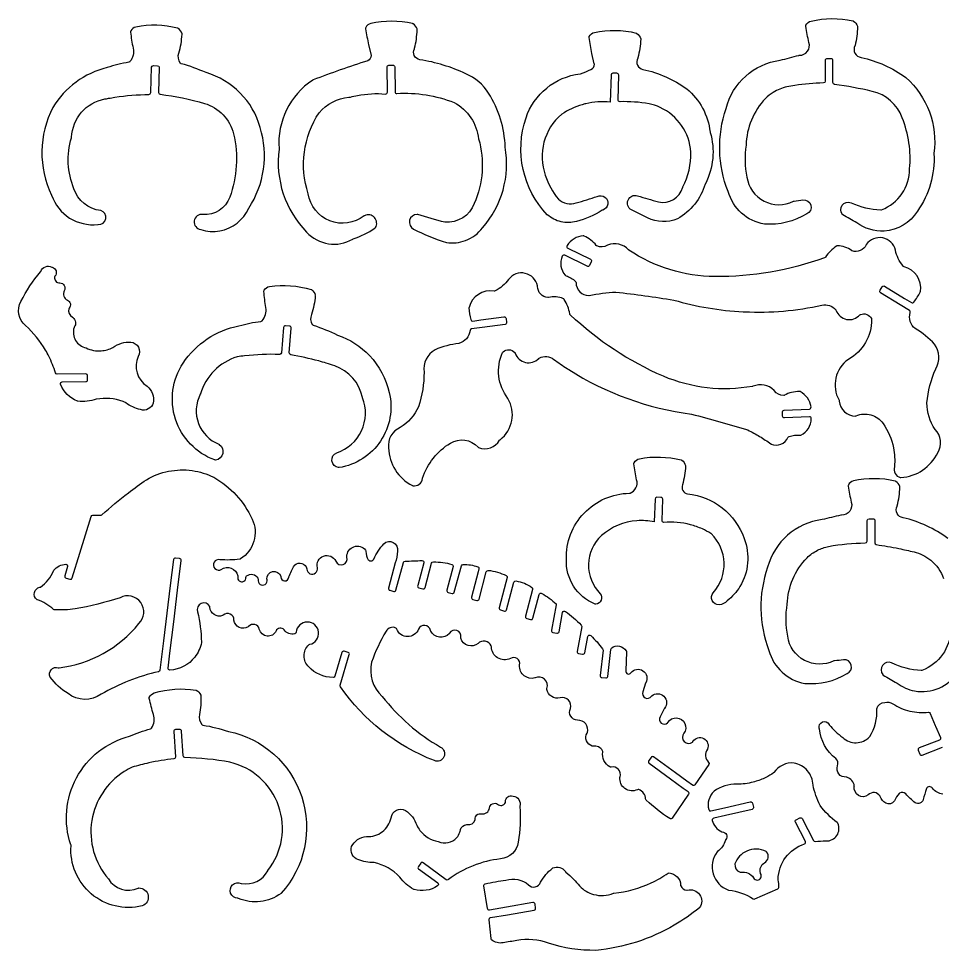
# Model space of a CAD drawing. Header units: millimetres. Extents: x 934 to 1585, y 0 to 352.
# Drawn here: x 934.1 to 1282.8, y 0 to 351.6 of the extents above; entities that cross this region are included whole.
import ezdxf

# ---------------------------------------------------------------- set-up
doc = ezdxf.new("R2010")
doc.units = ezdxf.units.MM
doc.layers.add('BY_13', color=7, linetype='ByLayer')

msp = doc.modelspace()

# ---------------------------------------------------------------- linework, layer by layer
at = {"layer": 'BY_13'}
for points in [[(1227.07, 326.364, 0.0097668), (1224.09, 325.844, 0.0833916), (1218.91, 323.744, 0.0550692), (1215.97, 321.484, 0.185605), (1208.73, 303.844, 0.0925559), (1209.03, 291.764, 0.510793), (1226.55, 282.684, -0.0980836), (1226.81, 282.764, 0.029652), (1230.15, 283.204, -0.857169), (1231.57, 277.904, -0.153242), (1215.67, 274.044, -0.292957), (1201.93, 286.364, -0.178451), (1201.13, 317.684, -0.304783), (1221.51, 335.904, 0.00471988), (1228.63, 337.724, -0.0738802), (1228.83, 337.764, 0.522162), (1232.41, 342.624, -0.0120964), (1231.23, 348.684, -0.164279), (1231.29, 349.124, -0.210056), (1233.21, 350.684, -0.109531), (1248.97, 350.764, -0.0878188), (1249.19, 350.684, -0.169708), (1250.71, 348.724, -0.0836644), (1250.73, 348.504, -0.052501), (1249.83, 341.464, -0.0578062), (1249.77, 341.324, 0.526087), (1252.11, 336.964, -0.102506), (1269.01, 329.364, -0.248628), (1279.61, 300.764, 0.0513349), (1279.61, 300.624, -0.16933), (1273.35, 278.944, -0.245404), (1260.77, 271.444, -0.175218), (1250.47, 274.544, -0.00638335), (1245.23, 277.524, -0.0929402), (1245.05, 277.704, -0.776497), (1248.31, 282.124, 0.096665), (1259.55, 279.404, 0.104727), (1259.83, 279.464, 0.311856), (1270.43, 294.884, 0.119059), (1267.61, 314.184, 0.252828), (1256.33, 324.144, 0.0213066), (1242.07, 326.764, -0.372121), (1241.47, 327.444), (1241.47, 335.764, 0.414214), (1240.79, 336.444), (1239.25, 336.444, 0.414337), (1238.55, 335.764), (1238.55, 327.984, -0.388765), (1237.91, 327.304, 0.0351687)], [(970.467, 321.924, -0.0354287), (983.327, 322.984, 0.405872), (984.027, 323.664), (984.327, 333.224, -0.405643), (985.027, 333.864), (986.587, 333.824, -0.405643), (987.227, 333.124), (986.947, 323.704, 0.396643), (987.547, 323.024, -0.042007), (1004.29, 319.584, -0.266452), (1015.25, 308.104, -0.145929), (1013.81, 284.164, -0.337285), (1003.69, 277.704, 0.999524), (1002.89, 271.964, 0.123365), (1010.09, 271.504, 0.247072), (1020.95, 280.064, 0.226141), (1025.29, 310.484, 0.259492), (1004.85, 331.244, 0.0365638), (995.507, 334.564, -0.165568), (995.147, 334.824, -0.260088), (994.647, 338.604, 0.052932), (995.807, 345.664, 0.0890167), (995.787, 345.904, 0.1711), (994.327, 347.904, 0.0874894), (994.107, 348.004, 0.109455), (978.367, 348.404, 0.209082), (976.427, 346.924, 0.164009), (976.327, 346.484, 0.0120676), (977.307, 340.404, -0.245095), (976.127, 335.364, -0.163999), (975.747, 335.144, 0.0387409), (967.507, 333.104, 0.200728), (947.087, 318.084, 0.237801), (946.587, 284.964, 0.352618), (964.047, 273.904, -0.0498756), (964.187, 273.904, 0.904835), (965.107, 279.144, -0.292428), (954.987, 287.404, -0.171294), (954.067, 306.604, 0.0738802), (954.107, 306.804, -0.350093), (966.667, 321.264, 0.00988819), (967.347, 321.384, -0.00195774), (968.047, 321.524, -0.00672614)], [(1062.03, 322.604, -0.0687525), (1072.55, 323.144, 0.431033), (1073.29, 323.844), (1073.19, 333.304, -0.414214), (1073.87, 334.024), (1075.39, 334.024, -0.43153), (1076.11, 333.344), (1076.19, 324.024, 0.431633), (1076.93, 323.344, -0.107728), (1098.51, 319.944, -0.243572), (1107.75, 306.204, -0.174884), (1106.11, 281.784, -0.335106), (1094.99, 274.764, -0.0123049), (1084.77, 277.664, 0.0667361), (1084.59, 277.704, 0.800024), (1083.19, 272.164, 0.0425053), (1095.63, 267.104, 0.125648), (1102.79, 267.864, 0.140304), (1109.23, 272.624, 0.226672), (1117.77, 303.084, 0.135686), (1111.51, 323.424, 0.160738), (1102.89, 330.764, 0.0727619), (1085.55, 336.084, -0.511406), (1083.51, 340.244, 0.0631156), (1083.57, 340.404, 0.0524536), (1084.55, 347.424, 0.0950319), (1084.51, 347.684, 0.168645), (1083.03, 349.624, 0.0898397), (1082.81, 349.724, 0.109531), (1067.05, 349.764, 0.211995), (1065.13, 348.204, 0.169104), (1065.07, 347.764, 0.0120458), (1066.21, 341.724), (1067.17, 337.864, -0.059749), (1067.19, 337.704, -0.281711), (1065.93, 335.684, 0.0158533), (1045.25, 328.444, 0.060413), (1045.11, 328.364, 0.272969), (1032.43, 302.484, -0.0513349), (1032.43, 302.344, 0.230586), (1042.81, 271.024, 0.35158), (1060.27, 268.384, -0.0526988), (1060.39, 268.464, 0.0602135), (1068.59, 272.524, 0.109396), (1068.81, 272.724, 0.754214), (1064.63, 277.224, 0.0485863), (1064.51, 277.164, -0.574182), (1043.43, 285.504, -0.228058), (1047.51, 316.084, -0.191106), (1058.77, 321.944, 0.00860626), (1059.37, 321.984, -0.017748)], [(1148.15, 319.464, 0.0120988), (1146.83, 319.104, 0.0756443), (1139.11, 315.524, 0.312903), (1132.91, 292.464, 0.0990047), (1137.87, 283.524, 0.291301), (1144.53, 282.064, 0.00901081), (1152.53, 284.484, -1.08237), (1154.57, 279.344, 0.0665281), (1154.39, 279.304, -0.0830936), (1144.65, 275.044, -0.124357), (1138.85, 274.924, -0.124825), (1133.67, 277.584, -0.280075), (1125.63, 314.104, -0.289977), (1146.07, 330.744, 0.0677959), (1146.25, 330.784, 0.00750464), (1150.15, 332.364, 0.275755), (1151.43, 334.344, 0.0664801), (1151.41, 334.524), (1150.49, 338.404, -0.0120085), (1149.45, 344.444, -0.156978), (1149.51, 344.864, -0.213572), (1151.47, 346.404, -0.109559), (1167.23, 346.144, -0.0920042), (1167.45, 346.024, -0.171502), (1168.93, 344.024, -0.08036), (1168.93, 343.804, -0.0521097), (1167.87, 336.844, -0.0754729), (1167.81, 336.644, 0.511773), (1169.77, 332.424, -0.102512), (1186.27, 325.124, -0.194353), (1195.11, 308.784, 0.0466274), (1195.15, 308.664, -0.191777), (1193.33, 289.304, 0.0498756), (1193.27, 289.184, -0.195799), (1182.75, 276.044, -0.21492), (1171.51, 276.384, -0.0115777), (1165.45, 279.424, -0.925526), (1167.75, 284.744, 0.00692815), (1175.59, 282.444, 0.395997), (1184.79, 287.944, -0.0526704), (1184.85, 288.064, 0.119029), (1187.89, 301.184, 0.273834), (1176.23, 318.084, 0.0545679), (1172.07, 319.464, 0.0490502), (1161.11, 320.244, -0.431413), (1160.39, 320.944), (1160.63, 330.264, 0.414214), (1159.93, 330.964), (1158.41, 330.984, 0.406001), (1157.71, 330.324), (1157.45, 320.104, 0.0829901)], [(1255.83, 202.084, -0.172052), (1260.39, 198.864, -0.102832), (1264.33, 189.644, -0.072311), (1264.71, 182.564, -0.059749), (1264.69, 182.404, 0.439855), (1266.89, 178.444, 0.0745098), (1267.09, 178.424, 0.273512), (1281.03, 187.804, 0.33593), (1280.09, 196.604, -0.154121), (1276.95, 206.564, -0.0837759), (1280.27, 219.384, 0.300814), (1279.81, 228.764, 0.0721709), (1272.57, 234.604, -0.313375), (1270.67, 240.684, 0.35153), (1270.37, 241.504), (1266.89, 243.624), (1259.49, 248.124, -0.42167), (1259.25, 249.064), (1260.07, 250.404, -0.395464), (1260.99, 250.624), (1268.53, 246.024), (1271.15, 244.424, 0.402352), (1272.07, 244.624, 0.0310048), (1274.41, 248.384, 0.0878188), (1274.49, 248.604, 0.390558), (1268.31, 257.984, -0.162278), (1267.93, 258.204, -0.115492), (1265.05, 264.204, 0.646191), (1254.05, 266.364, 0.0564601), (1253.99, 266.224, -0.391986), (1248.71, 263.964, -0.0715897), (1248.53, 264.044, 0.171121), (1243.19, 265.864, 0.142667), (1242.83, 265.744, 0.103416), (1238.67, 261.604, -0.168763), (1238.33, 261.324, -0.0877242), (1196.91, 254.224, -0.146325), (1164.47, 264.264, -0.0514507), (1164.35, 264.344, 0.306532), (1156.45, 266.104, 0.0492226), (1156.33, 266.044, -0.257481), (1152.37, 265.824, -0.104924), (1152.15, 266.004, 0.116443), (1147.57, 269.544, 0.12399), (1147.25, 269.624, 0.242983), (1141.17, 265.944, 0.437619), (1141.43, 264.964), (1149.97, 260.764, -0.4067), (1150.27, 259.844), (1149.61, 258.464, -0.410294), (1148.69, 258.144), (1140.27, 262.284, 0.433609), (1139.33, 261.964, 0.28853), (1140.43, 254.724, 0.144743), (1140.75, 254.524, -0.115196), (1144.31, 252.444, -0.214979), (1144.53, 251.924, 0.42038), (1149.33, 247.104, 0.0498756), (1149.47, 247.104, -0.0389209), (1159.59, 248.404, -0.0105913), (1181.41, 245.384, 0.0591486), (1207.59, 240.984, 0.00124447), (1208.15, 240.964, 0.0652691), (1237.31, 243.464, -0.278404), (1242.55, 241.704, -0.0869839), (1242.69, 241.504, 0.566026), (1251.59, 239.764, -0.117625), (1251.85, 239.944, -0.395809), (1256.01, 238.384, -0.11565), (1256.09, 238.084, -0.27687), (1247.29, 223.024, 0.382653), (1243.77, 207.564, -0.107355), (1243.85, 207.284, 0.387055), (1249.99, 201.624, 0.100836), (1250.25, 201.704, -0.17243)], [(945.527, 224.184, 0.0165318), (944.267, 226.504, 0.0751934), (936.747, 235.784, -0.356198), (935.007, 244.904, -0.0585846), (942.387, 256.064, 0.0735642), (942.507, 256.224, -0.445047), (946.667, 257.844, 0.0473619), (946.787, 257.784, -0.536977), (947.847, 254.384, 0.119784), (947.707, 254.104, 0.506827), (949.687, 251.884, -0.583058), (951.327, 248.924, 0.431644), (952.547, 245.384, -0.49608), (953.227, 242.324, 0.100969), (953.087, 242.084, 0.364433), (954.447, 238.964, -0.0635356), (954.587, 238.864, -0.393124), (955.107, 235.144, 0.066373), (955.027, 234.984, 0.436388), (959.567, 227.324, 0.135397), (965.327, 226.244, 0.104644), (969.707, 227.544, -0.161366), (976.487, 229.564, -0.528064), (979.267, 224.144, 0.369966), (982.587, 212.924, -0.272112), (984.947, 206.524, -0.414214), (980.127, 204.064, -0.0975001), (974.627, 206.564, 0.0622577), (974.507, 206.684, 0.0139132), (973.547, 207.064, 0.13948), (963.447, 207.964, -0.115152), (956.487, 207.264, -0.059749), (956.327, 207.284, -0.215097), (949.947, 213.624, -0.49357), (950.567, 214.524), (959.487, 214.624, 0.414214), (960.167, 215.304), (960.147, 216.864, 0.405628), (959.467, 217.524), (948.687, 217.444, -0.32283), (948.027, 217.924, 0.0422695)], [(1090.67, 185.744, -0.0873592), (1097.07, 191.404, -0.356493), (1107.51, 189.944, 0.0987056), (1107.73, 189.784, 0.387761), (1115.61, 192.504, -0.107091), (1115.83, 192.704, 0.381663), (1118.79, 208.284, -0.27726), (1116.77, 225.644, -0.116543), (1116.95, 225.904, -0.395281), (1121.41, 225.624, -0.112343), (1121.55, 225.364, 0.567978), (1130.43, 223.384, -0.0869661), (1130.63, 223.504, -0.280091), (1136.15, 223.024, 0.0136631), (1141.21, 219.524, -0.00977781), (1141.79, 219.164, 0.110696), (1188.09, 202.364, -0.0106119), (1209.33, 196.364, -0.0193639), (1213.79, 193.924, -0.0194372), (1218.07, 191.144, 0.0526988), (1218.19, 191.064, 0.419725), (1224.51, 193.544, -0.212699), (1224.93, 193.924, -0.11519), (1229.03, 194.404, 0.133775), (1229.39, 194.444, 0.28901), (1233.29, 200.644, 0.431164), (1232.57, 201.344), (1223.21, 200.904, -0.414214), (1222.49, 201.544), (1222.41, 203.104, -0.414214), (1223.07, 203.804), (1232.57, 204.264, 0.440019), (1233.21, 205.044, 0.242051), (1229.11, 210.844, 0.120675), (1228.79, 210.904, 0.116908), (1223.17, 209.484, -0.107108), (1222.89, 209.424, -0.258052), (1219.35, 211.224, 0.0469149), (1219.27, 211.324, 0.305487), (1211.33, 212.864, -0.0584206), (1211.17, 212.824, -0.146094), (1177.47, 216.664, -0.087779), (1142.35, 239.784, -0.161282), (1142.15, 240.164, 0.103912), (1140.03, 245.664, 0.139587), (1139.73, 245.904, 0.170755), (1134.13, 246.384, -0.0810566), (1133.91, 246.344, -0.393577), (1129.99, 250.564, 0.0609241), (1129.95, 250.724, 0.646484), (1119.03, 253.164, -0.11526), (1114.01, 248.844, -0.167791), (1113.57, 248.764, 0.390592), (1104.13, 242.644, 0.0793403), (1104.11, 242.424, 0.0311331), (1104.75, 238.024, 0.395929), (1105.51, 237.484), (1108.59, 237.904), (1117.31, 239.084, -0.406007), (1118.09, 238.484), (1118.27, 236.964, -0.405847), (1117.71, 236.184), (1109.11, 235.024), (1105.07, 234.504, 0.34859), (1104.49, 233.864, -0.314123), (1100.29, 229.044, 0.0724319), (1091.29, 226.604, 0.301496), (1087.13, 218.204, -0.0835768), (1085.03, 205.164, -0.15445), (1078.15, 197.284, 0.335963), (1073.75, 189.584, 0.273548), (1082.75, 175.384, 0.082346), (1082.97, 175.324, 0.437626), (1086.55, 178.064, -0.0596462), (1086.59, 178.224, -0.0874833)], [(1050.23, 221.564, 0.00726963), (1047.39, 222.404, 0.026493), (1036.85, 224.704, -0.389072), (1036.29, 225.444), (1036.99, 234.824, 0.405087), (1036.37, 235.564), (1034.83, 235.684, 0.422837), (1034.11, 235.024), (1033.37, 225.504, -0.397008), (1032.67, 224.864, 0.0363746), (1019.43, 224.344, 0.00779531), (1016.61, 223.984, 0.248117), (1002.73, 209.944, -0.0461975), (1002.69, 209.824, 0.444751), (1009.71, 190.984, -0.0444148), (1009.81, 190.924, -0.692588), (1008.47, 185.004, -0.116576), (1008.15, 185.044, -0.48389), (996.227, 221.584, -0.200754), (1017.29, 235.684, -0.0385284), (1025.57, 237.364, 0.176147), (1025.99, 237.564, 0.24635), (1027.41, 242.564, -0.012074), (1026.69, 248.684, -0.150498), (1026.79, 249.084, -0.213869), (1028.83, 250.524, -0.10934), (1044.53, 249.384, -0.0898397), (1044.75, 249.284, -0.17045), (1046.11, 247.204, -0.0827625), (1046.11, 246.984, -0.0532118), (1044.65, 239.944, 0.259247), (1044.97, 236.164, 0.168842), (1045.33, 235.884, -0.0365131), (1054.51, 232.184, -0.12144), (1066.55, 224.424, -0.13416), (1073.99, 210.504, -0.437348), (1055.11, 182.164, -0.0731361), (1054.91, 182.164, -0.766078), (1054.19, 187.804, 0.433501), (1063.91, 208.524, -0.044954), (1063.87, 208.644, 0.265447), (1053.43, 220.524, 0.00825938)], [(1187.67, 160.624, 0.0858435), (1177.69, 161.484, -0.449066), (1176.97, 162.204), (1177.25, 170.204, 0.414214), (1176.57, 170.924), (1175.03, 170.964, 0.405513), (1174.33, 170.304), (1174.03, 161.644, 0.072098), (1167.49, 162.124, 0.162633), (1154.13, 156.544, 0.424289), (1153.63, 134.584, -0.595767), (1152.01, 130.644, -0.119536), (1151.69, 130.684, -0.315914), (1140.87, 147.564, -0.417357), (1164.67, 172.504, 0.0802296), (1164.89, 172.544, 0.404521), (1167.37, 177.524, -0.0120748), (1166.37, 183.604, -0.163386), (1166.47, 184.024, -0.213929), (1168.45, 185.524, -0.109424), (1184.19, 185.064, -0.0907385), (1184.41, 184.944, -0.168643), (1185.83, 182.944, -0.0885851), (1185.85, 182.704, -0.0529582), (1184.69, 175.644, 0.477709), (1186.59, 172.284, -0.290723), (1207.95, 155.424, -0.232163), (1206.39, 137.324, -0.088595), (1201.61, 131.884, -0.19286), (1198.51, 130.384, -0.652982), (1196.33, 134.964, 0.400165), (1195.51, 157.244, 0.0577911), (1195.39, 157.344, 0.0307811), (1192.19, 159.024, 0.0408613)], [(975.547, 172.644, -0.0124371), (982.367, 177.604, -0.170225), (999.647, 181.044, -0.0805901), (1007.79, 178.524, -0.15544), (1022.25, 162.764, -0.380154), (1017.85, 147.724, -0.106074), (1017.57, 147.624, -0.0576413), (1010.07, 147.424, 1.46408), (1010.63, 143.744, -0.518118), (1016.87, 141.384, -0.141075), (1016.87, 141.004, 1.17782), (1019.91, 140.744, -0.246681), (1020.19, 141.324, -0.452932), (1024.45, 140.424, -0.188913), (1024.53, 139.924, 1.28268), (1027.87, 139.964, -0.0530418), (1027.85, 140.104, -0.867873), (1033.03, 141.204, -0.0930074), (1033.05, 140.944, 0.942736), (1036.09, 140.764, -0.0555008), (1036.13, 140.904, -0.0561728), (1038.25, 145.284, -0.0665281), (1038.37, 145.424, -0.580368), (1042.91, 144.024, -0.0440321), (1042.91, 143.904, 1.10028), (1046.87, 144.404, -0.904771), (1053.83, 146.864, 0.970737), (1058.05, 148.384, -0.0849979), (1058.01, 148.604, -0.712705), (1065.07, 151.004, -0.171439), (1065.19, 150.564, 0.143048), (1066.07, 147.424, 0.552846), (1068.17, 147.664, -0.0710678), (1071.99, 153.444, -0.727434), (1077.09, 150.724, 0.0356688), (1077.09, 150.624, -0.0919972), (1076.27, 146.224), (1073.73, 136.704, 0.414214), (1074.21, 135.864), (1075.71, 135.444, 0.416307), (1076.55, 135.944), (1079.33, 146.344, -0.337939), (1079.97, 146.864, 0.00519237), (1086.35, 147.104, -0.503716), (1087.03, 146.244), (1084.75, 137.644, 0.416519), (1085.23, 136.784), (1086.71, 136.404, 0.414214), (1087.55, 136.884), (1090.01, 146.124, -0.340507), (1090.69, 146.624, -0.0629904), (1097.65, 145.644, -0.405923), (1098.13, 144.824), (1095.77, 135.924, 0.414214), (1096.25, 135.084), (1097.71, 134.704, 0.433419), (1098.57, 135.184), (1101.23, 145.124, -0.33831), (1101.89, 145.644, -0.086157), (1107.41, 144.724, -0.389546), (1107.87, 143.924), (1107.63, 142.804), (1105.07, 133.264, 0.395863), (1105.55, 132.444), (1107.05, 132.044, 0.42496), (1107.89, 132.524), (1110.65, 142.884, -0.370985), (1111.37, 143.404, -0.0960123), (1118.15, 141.404, -0.349546), (1118.51, 140.644), (1118.07, 138.824), (1115.53, 129.284, 0.405923), (1116.01, 128.464), (1117.49, 128.044, 0.412017), (1118.31, 128.524), (1121.09, 138.884, -0.373424), (1121.85, 139.384, -0.126663), (1127.85, 136.944, -0.309263), (1128.11, 136.224), (1125.41, 126.064, 0.414214), (1125.89, 125.224), (1127.37, 124.824, 0.406254), (1128.23, 125.304), (1130.59, 134.304, -0.483238), (1131.61, 134.704, -0.0579609), (1137.01, 130.704), (1137.01, 130.544, -0.0513349), (1137.01, 130.404), (1135.21, 120.764, 0.414214), (1135.77, 119.964), (1137.29, 119.704, 0.405932), (1138.09, 120.244), (1139.45, 127.504, -0.563338), (1140.53, 127.924, -0.0447438), (1146.45, 122.744, -0.237195), (1146.65, 122.164), (1144.91, 112.804, 0.396409), (1145.45, 112.004), (1146.97, 111.724, 0.424245), (1147.77, 112.284), (1148.91, 118.424, -0.590205), (1150.07, 118.784, -0.0486084), (1154.55, 113.724, -0.195489), (1154.69, 113.224), (1153.59, 103.704, 0.414214), (1154.19, 102.944), (1155.73, 102.784, 0.41537), (1156.49, 103.364), (1157.65, 113.584, -0.195003), (1157.89, 114.044, -0.465551), (1163.43, 113.024, -0.13869), (1163.53, 112.664), (1163.35, 105.504, 0.827359), (1165.21, 104.704, -0.949399), (1170.83, 101.004, 0.0655072), (1170.75, 100.844), (1169.77, 97.6037, 0.895841), (1172.99, 95.8837, -0.0535649), (1173.07, 96.0037, -0.93113), (1177.89, 91.3037, 0.0575737), (1177.79, 91.1837), (1176.25, 88.1437, 0.888578), (1179.07, 85.8837, 0.0573578), (1179.17, 86.0037, -1.03158), (1185.23, 81.9037, 0.9072), (1188.47, 78.5837, 0.0932195), (1188.63, 78.7837, -0.951668), (1194.07, 75.9237, 0.350212), (1194.55, 70.9437, -0.338132), (1194.61, 70.1037), (1189.41, 62.4837, -0.414214), (1188.45, 62.3237), (1186.31, 63.8837), (1182.07, 66.9437), (1173.79, 72.9837, 0.402624), (1172.83, 72.8237), (1171.95, 71.5837, 0.414214), (1172.07, 70.6237), (1180.21, 64.7037), (1184.95, 61.2637), (1186.83, 59.9037, -0.414214), (1186.99, 58.9437), (1180.83, 49.9437, -0.395791), (1179.89, 49.7437, -0.0430448), (1171.01, 56.6437, -0.215657), (1170.77, 57.1437, 0.316531), (1168.19, 60.6437, 0.205184), (1167.65, 60.6237, -0.590086), (1161.09, 65.3237, -0.0600662), (1161.13, 65.4837, 0.594255), (1157.77, 69.1437, -0.181622), (1157.29, 69.2237, -0.31553), (1154.61, 74.8437, 0.180763), (1154.53, 75.3237, 0.300547), (1150.89, 77.0837, -0.0959202), (1150.63, 77.1037, -0.512892), (1148.71, 82.0037, 0.0646635), (1148.79, 82.1637, 0.533549), (1145.05, 86.8037, -0.534298), (1142.39, 91.2437, 0.615931), (1138.49, 95.2437, -0.418351), (1133.51, 98.4437, -0.150285), (1133.53, 98.8437, 0.670248), (1129.09, 102.824, -0.0557335), (1128.95, 102.784, -0.228706), (1124.99, 103.584, -0.249594), (1123.21, 107.564, -0.0450305), (1123.23, 107.684, 0.680194), (1119.75, 110.164, -0.55432), (1112.55, 114.584, 0.103472), (1112.49, 114.864, 0.523189), (1107.53, 115.824, -0.535852), (1101.01, 117.764, -0.123106), (1101.01, 118.104, 0.857544), (1096.79, 119.684, -0.0620497), (1096.69, 119.544, -0.522788), (1089.67, 120.504, -0.0666667), (1089.61, 120.684, 0.734025), (1085.03, 121.164, -0.692998), (1076.87, 121.264, 0.195388), (1076.51, 121.644, 0.39603), (1072.79, 120.404, 0.0483331), (1067.35, 108.724, 0.271776), (1071.33, 95.8437, 0.0947971), (1093.37, 76.6837, -0.966949), (1091.03, 71.5837, -0.148474), (1055.55, 99.4837, -0.228658), (1055.47, 100.064), (1058.93, 111.584, 0.422443), (1058.45, 112.444), (1056.99, 112.904, 0.406254), (1056.13, 112.424), (1053.43, 103.464, -0.328076), (1052.79, 102.984, -0.207367), (1043.67, 106.984, -0.437831), (1043.67, 115.304, -0.135791), (1043.99, 115.484, 1.9768), (1038.87, 120.044, -0.331371), (1038.33, 119.424, -0.319594), (1034.33, 120.964, 0.559501), (1031.27, 120.524, -0.723277), (1024.97, 121.164, 0.610155), (1020.87, 122.224, -0.0722946), (1020.71, 122.104, -0.546936), (1015.41, 124.584, 0.657031), (1011.33, 126.504, -0.0920042), (1011.11, 126.384, -0.515715), (1006.31, 129.484, 0.105247), (1006.23, 129.764, 0.952551), (1001.69, 127.744, -0.0455545), (1003.13, 116.304, -0.0427787), (1003.13, 116.184, -0.121125), (1000.59, 110.624, -0.215235), (991.227, 105.764, -0.466275), (990.507, 106.544), (991.167, 112.124), (992.647, 124.024), (994.087, 135.904), (995.467, 147.104, 0.414214), (994.867, 147.864), (993.327, 148.044, 0.41537), (992.567, 147.464), (991.367, 137.664), (990.107, 127.224), (988.827, 116.744), (987.467, 105.744, -0.315616), (986.947, 105.144, 0.0744766), (965.227, 96.6437, -0.333119), (952.787, 96.8837, -0.106548), (946.067, 103.144, -0.665468), (949.087, 106.664, 0.103446), (949.367, 106.644, 0.196432), (979.487, 123.324, 0.869753), (972.407, 133.084, -0.0334732), (955.467, 128.824, -0.0370881), (947.727, 128.464, -0.186116), (947.267, 128.644, 0.11138), (941.207, 132.264, -0.0971035), (940.967, 132.364, -0.625109), (942.107, 137.004, 0.101692), (942.367, 137.104, 0.146735), (947.327, 143.264, -0.0796029), (947.407, 143.464, -0.205832), (951.927, 145.704, -0.512535), (952.607, 144.824), (951.567, 141.364, 0.408946), (952.007, 140.484), (953.507, 140.044, 0.414214), (954.347, 140.524), (957.187, 149.944), (961.487, 163.684, -0.336239), (962.147, 164.164), (965.067, 164.164, 0.193732), (965.547, 164.344, -0.0191714)], [(983.247, 70.7237, 0.0177734), (976.967, 69.1237, 0.0321548), (973.927, 67.4437, 0.214421), (961.747, 48.9437, 0.221614), (967.987, 26.9837, 0.379039), (979.267, 23.4837, -0.0983692), (979.527, 23.5437, -0.855282), (980.747, 16.8037, -0.508963), (953.907, 39.5037, 0.0968842), (953.847, 39.7637, -0.436371), (975.967, 80.7837, -0.0384797), (983.907, 83.6237, 0.175832), (984.307, 83.8837, 0.245356), (984.987, 89.0437, -0.0120831), (983.407, 95.0037, -0.16453), (983.427, 95.4437, -0.213196), (985.267, 97.1237, -0.109356), (1000.97, 98.2437, -0.0867087), (1001.19, 98.1837, -0.172127), (1002.85, 96.3237, -0.0825454), (1002.89, 96.1037, -0.0264448), (1002.85, 92.5237, -0.0266233), (1002.43, 88.9437, 0.259186), (1003.29, 85.2437, 0.16806), (1003.67, 85.0037, -0.0365499), (1013.29, 82.6437, -0.57982), (1033.27, 21.6037, -0.0469149), (1033.19, 21.5037, -0.260762), (1017.05, 19.5837, 0.0903284), (1016.81, 19.6437, -1.21895), (1018.13, 25.2837, 0.0584206), (1018.29, 25.2437, 0.328184), (1028.13, 30.0437, -0.0498756), (1028.19, 30.1637, 0.549314), (1013.89, 70.9837, 0.0420163), (996.887, 72.7237, -0.388622), (996.227, 73.3637), (995.607, 82.7637, 0.414826), (994.867, 83.4037), (993.327, 83.3037, 0.42243), (992.687, 82.5837), (993.307, 73.0237, -0.381604), (992.727, 72.2837, 0.0263611)], [(1216.17, 65.2637, -0.00590245), (1215.65, 65.0037, -0.0462089), (1211.37, 63.4837, -0.0626883), (1205.27, 62.6837, 0.167977), (1196.59, 60.0237, 0.277329), (1194.59, 53.1237, 0.406029), (1195.41, 52.6037), (1200.49, 53.7637), (1210.29, 56.0237, -0.398011), (1211.11, 55.5237), (1211.45, 54.0237, -0.406029), (1210.93, 53.2037), (1200.93, 50.9037), (1196.47, 49.8637, 0.404133), (1195.95, 49.0637, 0.241549), (1199.53, 44.7637, 0.0726483), (1199.73, 44.7237, -0.608873), (1201.01, 41.8437, 0.0944177), (1200.89, 41.6237, -0.164304), (1197.95, 37.2637, 0.0671561), (1197.81, 37.1437, 0.505792), (1202.03, 22.7637, 0.0600662), (1202.19, 22.7237, -0.116635), (1211.37, 19.4637, 0.242386), (1212.01, 19.4237), (1220.67, 23.1637, 0.294769), (1221.07, 23.7837, 0.0645923), (1220.77, 26.6237, -0.0569575), (1220.77, 26.7837, -0.316667), (1230.71, 40.1437, 0.449178), (1231.09, 41.1037), (1227.31, 48.3637, -0.402775), (1227.61, 49.2637), (1228.99, 49.9837, -0.410692), (1229.91, 49.7037), (1234.17, 41.4637, 0.292866), (1234.81, 41.1037, -0.0159071), (1238.83, 41.3037, 0.567071), (1243.33, 47.9437, 0.124907), (1243.13, 48.2037, -0.0735271), (1236.63, 54.7237, -0.0662705), (1233.97, 62.3837, 0.171313), (1231.83, 67.8037, 0.170758), (1226.79, 70.6837, 0.273775), (1219.23, 67.1237, -0.0873146), (1219.07, 66.9437, -0.0340549)], [(1085.61, 45.2437, 0.189737), (1092.53, 41.0837, 0.32603), (1099.51, 42.5637, 0.096894), (1100.67, 44.5837, 0.0769563), (1100.73, 44.7837, -0.296703), (1102.43, 47.2637, -0.0845947), (1103.33, 47.4637, -0.0586214), (1103.49, 47.4637, 0.366694), (1106.43, 49.2237, 0.0963511), (1106.45, 49.4837, -0.494671), (1108.79, 51.5437, 0.430314), (1111.85, 53.7237, -0.580945), (1114.91, 55.1437, 0.509285), (1117.83, 55.7837, 0.117922), (1117.89, 56.1037, -0.536529), (1120.73, 58.2437, 0.0375194), (1120.83, 58.2237, -0.450588), (1123.29, 54.4437, 0.0740751), (1123.27, 54.2437, -0.0585496), (1122.73, 40.8837, -0.354837), (1115.97, 34.5237, 0.134701), (1096.35, 26.6837, -0.338077), (1095.51, 26.6637), (1086.87, 33.0837, 0.416201), (1085.91, 32.9237), (1084.99, 31.6837, 0.414214), (1085.11, 30.7237), (1092.29, 25.4437, -0.535275), (1092.25, 24.3037, -0.21415), (1083.39, 22.9237, -0.0646635), (1083.23, 23.0037, -0.114976), (1078.01, 27.6637, 0.153817), (1068.29, 33.1037, 0.0450305), (1068.17, 33.1237, -0.0982998), (1062.19, 34.2837, -0.414214), (1059.77, 39.1437, -0.27094), (1065.41, 42.9237, 0.178496), (1071.37, 44.7637, 0.178974), (1074.71, 50.0637, -0.527181), (1080.13, 52.8037, -0.161643), (1084.43, 47.1837, 0.0516283)], [(1206.25, 35.5237, 0.10003), (1204.51, 32.6837, 0.373974), (1206.41, 29.5037, 0.1215), (1206.73, 29.4837, -0.293725), (1211.53, 27.3837, 1.06655), (1214.17, 28.9837, -0.0796029), (1214.09, 29.1837, -0.343715), (1215.69, 33.0837, 0.225427), (1217.03, 34.9237, 0.227218), (1216.45, 37.1437, 0.0999732), (1216.23, 37.3037, 0.11271), (1212.59, 38.2237, 0.112107), (1208.93, 37.4637, 0.099322)], [(1143.55, 26.9037, -0.0256386), (1145.87, 24.3037, 0.136272), (1151.15, 21.1237, 0.167079), (1158.63, 21.5237, -0.075351), (1158.81, 21.6037, 0.085156), (1172.93, 25.4637, 0.0420199), (1179.23, 29.0837, -0.184156), (1179.69, 29.2037, -0.383311), (1183.99, 24.6437, 0.101814), (1184.03, 24.3637, 0.262661), (1186.27, 22.7237, 0.0901699), (1186.51, 22.7237, -0.701481), (1191.17, 16.1637, -0.0680119), (1191.05, 16.0237, -0.0396007), (1181.59, 9.4837, -0.108018), (1152.01, 0.0037, -0.080641), (1134.09, 2.7037, 0.136583), (1122.21, 3.7437, -0.0110589), (1116.99, 2.9037, -0.248162), (1112.65, 4.0237, -0.184473), (1112.43, 4.4637), (1111.69, 11.5837, -0.396555), (1112.27, 12.3437), (1118.63, 13.4237), (1128.71, 15.1437, 0.406152), (1129.27, 15.9637), (1129.03, 17.4637, 0.414214), (1128.23, 18.0237), (1118.31, 16.3237), (1111.89, 15.2237, -0.422553), (1111.07, 15.7837), (1109.67, 24.3037, -0.38955), (1110.19, 25.0837, -0.0245903), (1118.05, 26.5037, -0.247449), (1126.59, 24.7837, 0.57099), (1131.13, 25.7037, -0.100042), (1135.61, 31.0037, -0.0522761), (1135.73, 31.0837, -0.384192), (1140.51, 29.7037, 0.079414), (1140.63, 29.5237, -0.0288769)]]:
    msp.add_lwpolyline(points, format="xyb", close=True, dxfattribs=at)
for points in [[(1284.83, 155.444, 0.102816), (1267.97, 163.244, -0.518632), (1265.69, 167.624, 0.0601901), (1265.77, 167.764, 0.05254), (1266.75, 174.804, 0.0793403), (1266.73, 175.024, 0.171548), (1265.21, 176.984, 0.0896209), (1264.99, 177.084, 0.109561), (1249.23, 177.144, 0.210477), (1247.31, 175.604, 0.161596), (1247.25, 175.184, 0.0120347), (1248.37, 169.144, -0.526255), (1244.69, 164.284, 0.0760286), (1244.49, 164.244, -0.00469198), (1237.39, 162.524, 0.304467), (1216.83, 144.544, 0.178744), (1217.31, 113.184, 0.292817), (1230.87, 100.724, 0.153456), (1246.83, 104.424, 0.855993), (1245.45, 109.684, -0.0295717), (1242.11, 109.284, 0.103908), (1241.83, 109.244, -0.511725), (1224.41, 118.524, -0.0923755), (1224.25, 130.584, -0.185828), (1231.69, 148.164, -0.0720246), (1235.65, 150.964, -0.0657497), (1239.83, 152.424, -0.0449686), (1253.67, 153.724, 0.405872), (1254.35, 154.424), (1254.41, 162.204, -0.397736), (1255.11, 162.844), (1256.65, 162.844, -0.422852), (1257.33, 162.144), (1257.25, 153.824, 0.380475), (1257.83, 153.124, -0.0127391), (1266.37, 151.624, -0.0086044), (1272.09, 150.364, -0.113094), (1278.41, 147.204, -0.135557), (1283.25, 140.304, -0.119034)], [(1285.89, 120.964, -0.311276), (1275.09, 105.664, -0.104727), (1274.81, 105.604, -0.0969266), (1263.59, 108.484, 0.774086), (1260.29, 104.064, 0.090561), (1260.47, 103.904, 0.00638936), (1265.67, 100.844, 0.115964), (1272.29, 97.9237, 0.30799), (1288.59, 105.024, 0.169326)], [(1282.95, 58.9037, -0.189252), (1279.01, 61.1437, 0.625548), (1276.79, 61.0237, 0.0255011), (1275.53, 56.9037, -0.501262), (1272.51, 55.6837, -0.0330916), (1268.93, 59.0437, 0.318022), (1266.65, 59.3437, 0.0767313), (1266.49, 59.2037, 0.0936444), (1264.69, 56.4837, -0.0601901), (1264.61, 56.3437, -0.373814), (1261.43, 55.5237, -0.19137), (1259.35, 58.0837, 0.0685616), (1259.25, 58.2437, 0.481759), (1254.81, 58.6637, -0.679357), (1249.55, 61.8237, 0.0699683), (1249.55, 62.0037, 0.29636), (1246.73, 65.3437, 0.0975151), (1246.47, 65.4037, -0.553622), (1243.21, 69.6237, 0.287151), (1242.59, 72.3637, -0.203915), (1236.37, 83.6237, 0.0466274), (1236.33, 83.7437, -0.8973), (1240.07, 85.2637, 0.0461975), (1240.11, 85.1437, 0.0748763), (1245.21, 80.3437, 0.415954), (1255.27, 80.5437, 0.0554856), (1255.37, 80.6637, 0.153486), (1258.07, 91.1837, -0.340573), (1261.07, 93.5437, -0.211702), (1264.05, 93.0637, 0.0865043), (1270.49, 90.2837, 0.0864999), (1277.49, 89.8437, -0.351444), (1278.21, 89.4237), (1280.11, 84.8437), (1280.21, 84.6037), (1282.03, 80.2637, -0.433511), (1281.65, 79.3437), (1274.07, 76.4037, 0.422023), (1273.69, 75.4837), (1274.27, 74.0437, 0.403072), (1275.15, 73.6837), (1282.81, 76.6637, -0.403078)]]:
    msp.add_lwpolyline(points, format="xyb", dxfattribs=at)

doc.saveas('drawing.dxf')
